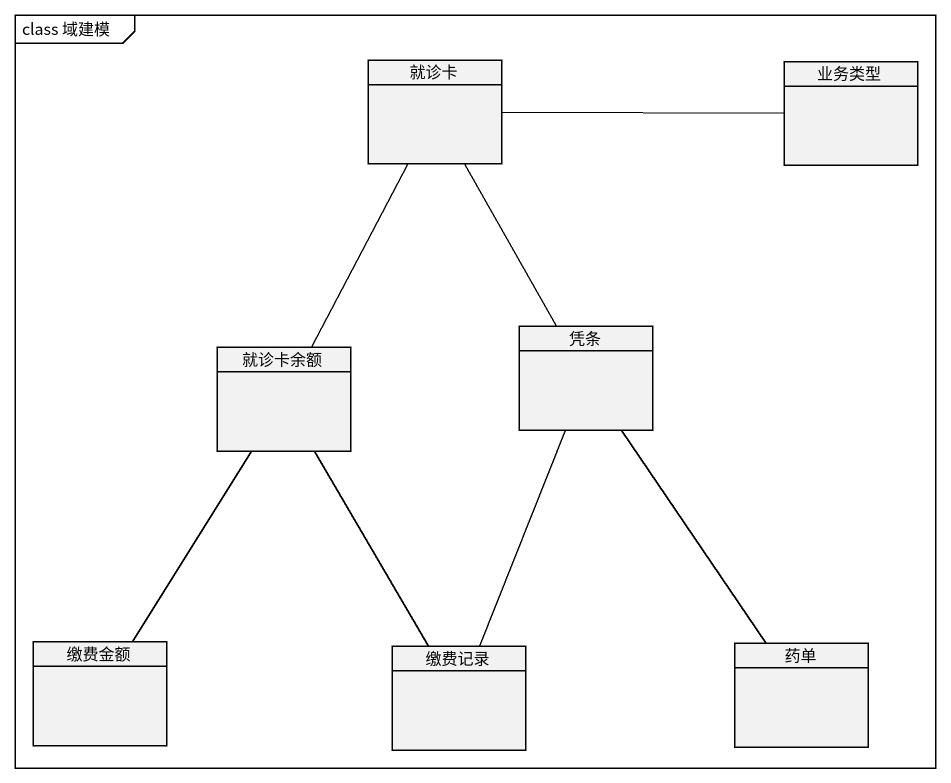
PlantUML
@startuml
mainframe class 域建模
hide circle
hide empty members
class 就诊卡
class 业务类型
class 就诊卡余额
class 凭条
class 缴费金额
class 缴费记录
class 药单
就诊卡 -right- 业务类型
就诊卡 -- 就诊卡余额
就诊卡 -- 凭条
就诊卡余额 -- 缴费金额
就诊卡余额 -- 缴费记录
凭条 -- 缴费记录
凭条 -- 药单
@enduml
